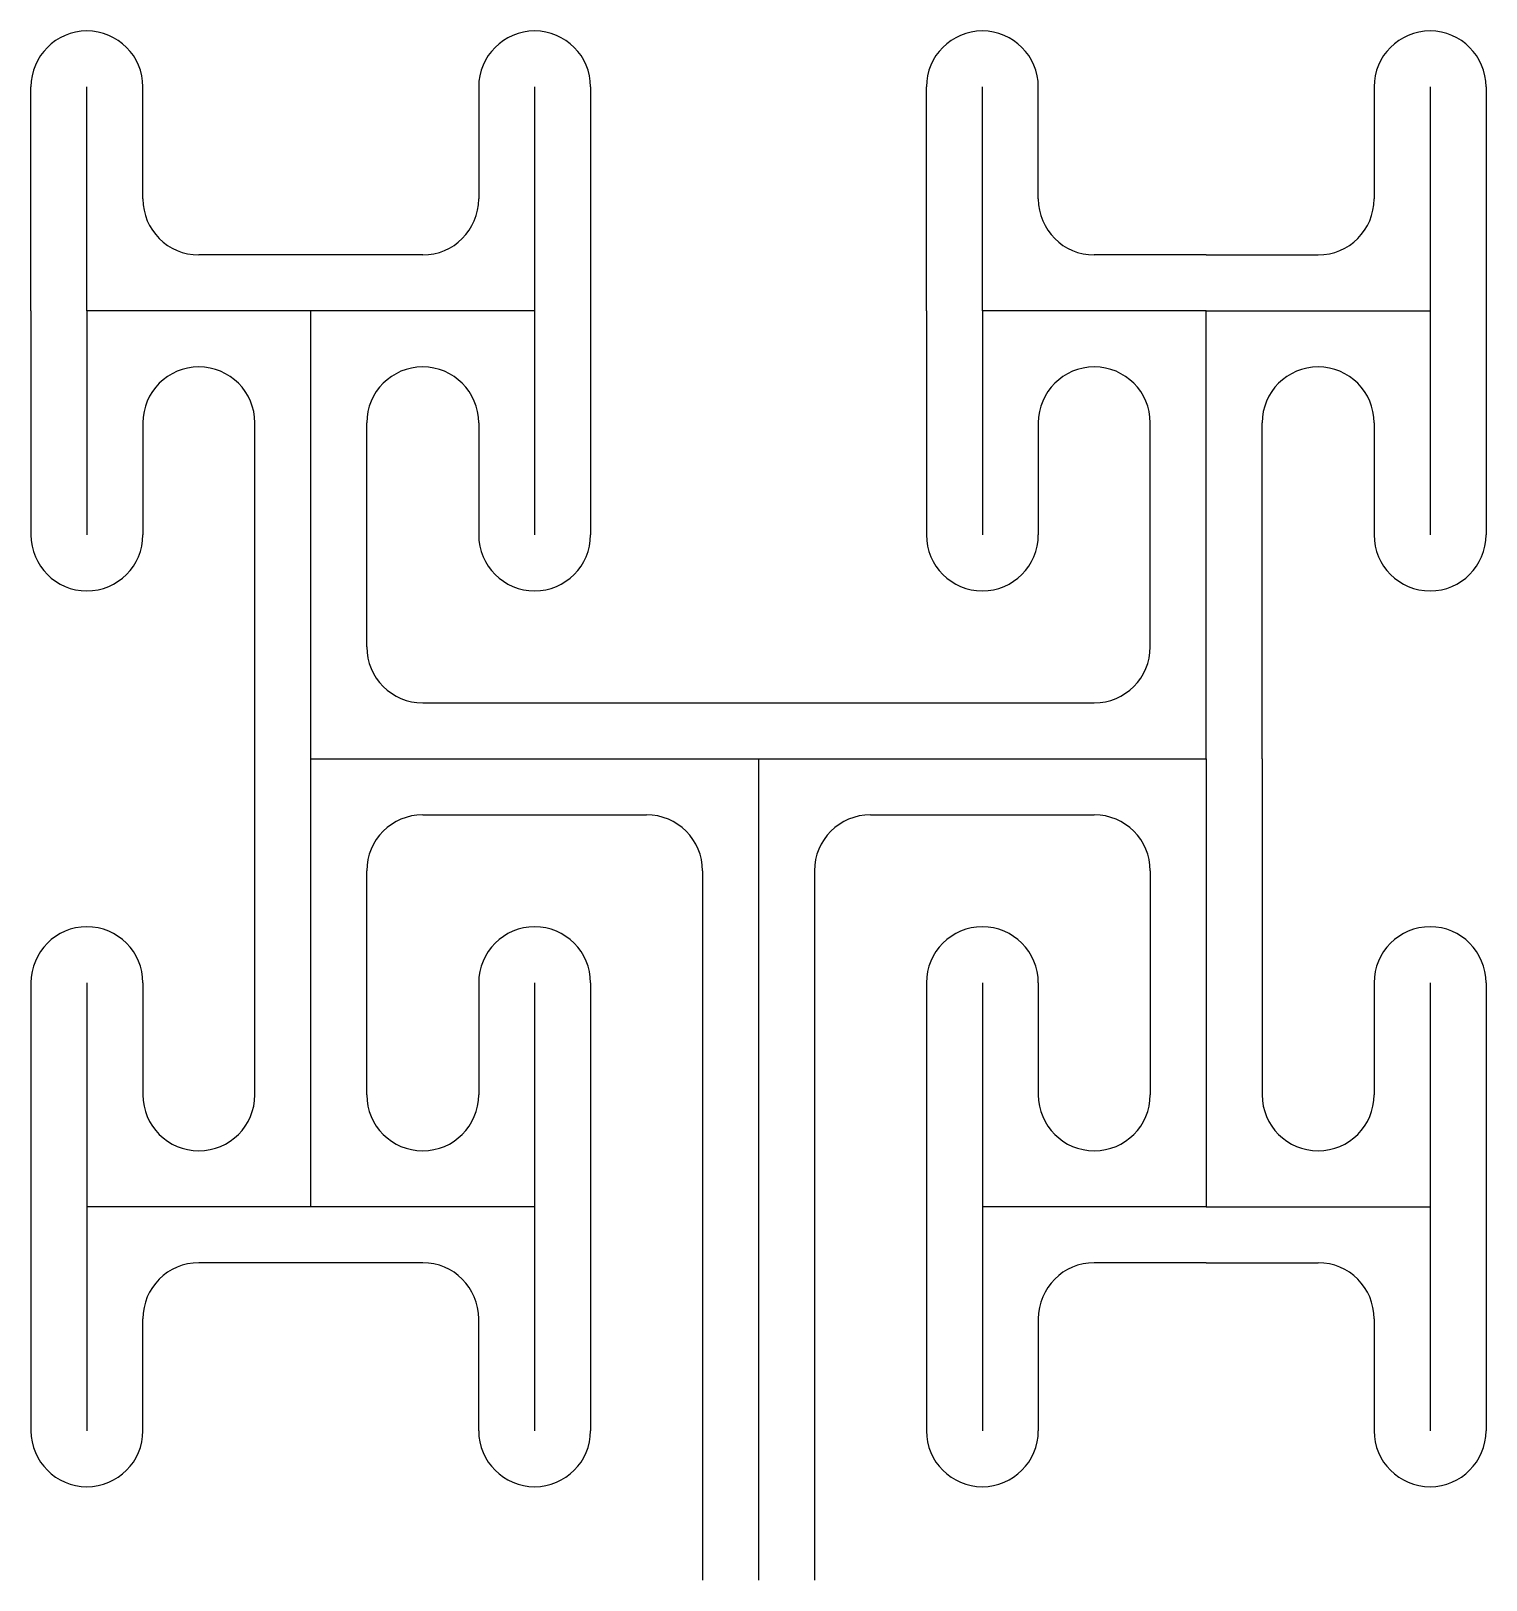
# Model space of a CAD drawing. Header units: millimetres. Extents: x -39 to 39, y -44 to 39.
import ezdxf

# ---------------------------------------------------------------- set-up
doc = ezdxf.new("R2010")
doc.units = ezdxf.units.MM
doc.layers.get('0').update_dxf_attribs({"linetype": 'CONTINUOUS', "lineweight": 25, "true_color": 0x000000})

msp = doc.modelspace()

# ---------------------------------------------------------------- linework, layer by layer
for p, q in [((-39, 24), (-39, 36)), ((-33, 30), (-33, 36)), ((-15, 36), (-15, 30)), ((-9, 36), (-9, 24)), ((9, 24), (9, 36)), ((15, 30), (15, 36)), ((33, 36), (33, 30)), ((39, 36), (39, 12)), ((-24, 27), (-30, 27)), ((-18, 27), (-24, 27)), ((24, 27), (18, 27)), ((24, 27), (30, 27)), ((-39, 24), (-39, 12)), ((-12, 24), (-12, 12)), ((-9, 24), (-9, 12)), ((9, 24), (9, 12)), ((-30, 21), (-30, 21)), ((-18, 21), (-18, 21)), ((18, 21), (18, 21)), ((30, 21), (30, 21)), ((-33, 18), (-33, 12)), ((-27, 0), (-27, 18)), ((-21, 6), (-21, 18)), ((-15, 18), (-15, 12)), ((15, 18), (15, 12)), ((21, 6), (21, 18)), ((27, 0), (27, 18)), ((33, 18), (33, 12)), ((-18, 3), (0, 3)), ((0, 3), (18, 3)), ((-27, -18), (-27, 0)), ((27, 0), (27, -18)), ((-18, -3), (-6, -3)), ((6, -3), (18, -3)), ((-21, -18), (-21, -6)), ((-3, -6), (-3, -44)), ((3, -6), (3, -44)), ((21, -6), (21, -18)), ((-39, -12), (-39, -36)), ((-33, -12), (-33, -18)), ((-15, -12), (-15, -18)), ((-9, -12), (-9, -36)), ((9, -12), (9, -36)), ((15, -12), (15, -18)), ((33, -12), (33, -18)), ((39, -12), (39, -36)), ((-30, -21), (-30, -21)), ((-18, -21), (-18, -21)), ((18, -21), (18, -21)), ((30, -21), (30, -21)), ((-24, -27), (-30, -27)), ((-18, -27), (-24, -27)), ((24, -27), (18, -27)), ((24, -27), (30, -27)), ((-33, -36), (-33, -30)), ((-15, -36), (-15, -30)), ((15, -30), (15, -36)), ((33, -30), (33, -36))]:
    msp.add_line(p, q)
for points in [[(-12, 36), (-12, 24), (-24, 24), (-36, 24), (-36, 12)], [(-36, 24), (-36, 36)], [(24, 0), (24, 24), (12, 24), (12, 36)], [(36, 36), (36, 12)], [(-24, 0), (-24, 24)], [(12, 24), (12, 12)], [(24, 24), (36, 24)], [(-12, -24), (-24, -24), (-24, 0), (0, 0), (0, -44)], [(0, 0), (24, 0), (24, -24), (12, -24)], [(-36, -12), (-36, -36)], [(-12, -12), (-12, -36)], [(12, -12), (12, -36)], [(36, -12), (36, -36)], [(-24, -24), (-36, -24)], [(24, -24), (36, -24)]]:
    msp.add_lwpolyline(points)
for centre, start, end in [((-36, 36), 0, 180), ((-12, 36), 0, 180), ((12, 36), 0, 180), ((36, 36), 0, 180), ((-30, 30), 180, 270), ((-18, 30), 270, 0), ((18, 30), 180, 270), ((30, 30), 270, 0), ((-30, 18), 90, 180), ((-30, 18), 0, 90), ((-18, 18), 90, 180), ((-18, 18), 0, 90), ((18, 18), 90, 180), ((18, 18), 360, 90), ((30, 18), 90, 180), ((30, 18), 0, 90), ((-36, 12), 180, 0), ((-12, 12), 180, 0), ((12, 12), 180, 0), ((36, 12), 180, 0), ((-18, 6), 180, 270), ((18, 6), 270, 360), ((-18, -6), 90, 180), ((-6, -6), 0, 90), ((6, -6), 90, 180), ((18, -6), 0, 90), ((-36, -12), 360, 180), ((-12, -12), 0, 180), ((12, -12), 0, 180), ((36, -12), 0, 180), ((-30, -18), 180, 270), ((-30, -18), 270, 0), ((-18, -18), 180, 270), ((-18, -18), 270, 360), ((18, -18), 180, 270), ((18, -18), 270, 0), ((30, -18), 180, 270), ((30, -18), 270, 0), ((-30, -30), 90, 180), ((-18, -30), 360, 90), ((18, -30), 90, 180), ((30, -30), 360, 90), ((-36, -36), 180, 0), ((-12, -36), 180, 0), ((12, -36), 180, 0), ((36, -36), 180, 360)]:
    msp.add_arc(centre, 3, start, end)

doc.saveas('drawing.dxf')
